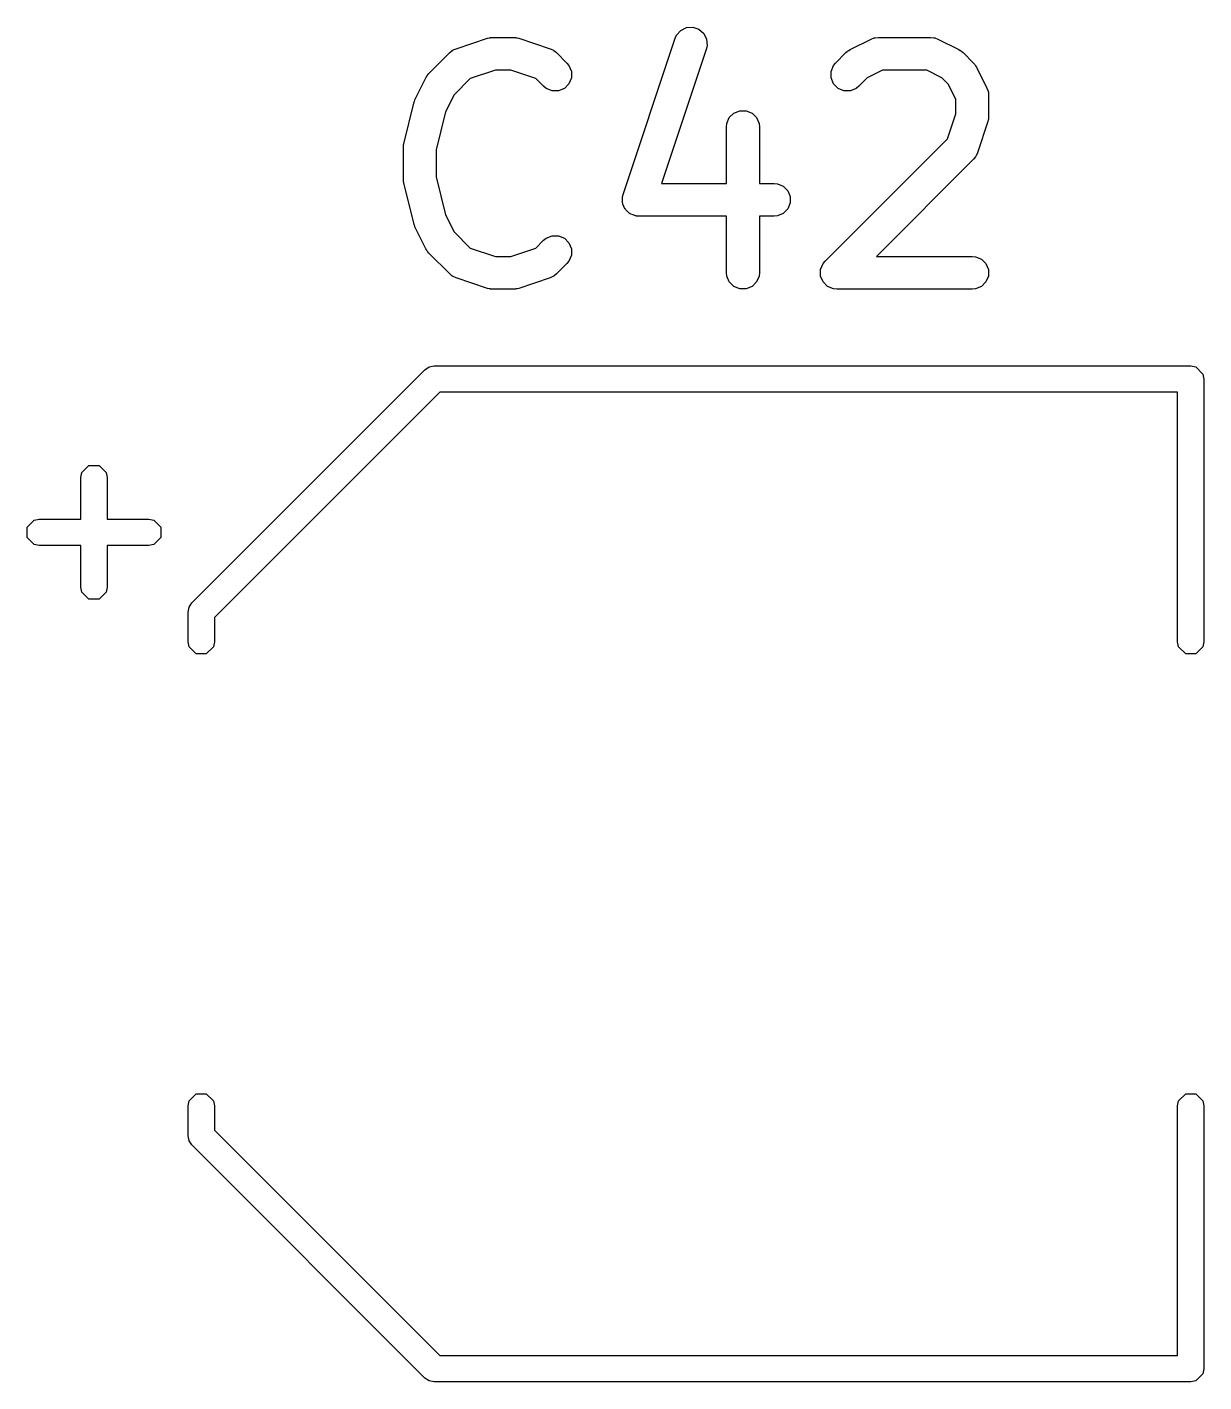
# Model space of a CAD drawing. Extents: x 2.05 to 8.87, y -5.84 to -2.88.
# Drawn here: x 4.7266 to 4.9382, y -4.752 to -4.5084 of the extents above; entities that cross this region are included whole.
import ezdxf

# ---------------------------------------------------------------- set-up
doc = ezdxf.new("R2010")
doc.units = 0
doc.header["$MEASUREMENT"] = 0
doc.layers.add('BLACK', color=7, linetype='CONTINUOUS')

msp = doc.modelspace()

# ---------------------------------------------------------------- linework, layer by layer
at = {"layer": 'BLACK', "linetype": 'CONTINUOUS'}
for p, q in [((4.8441, -4.50897), (4.84513, -4.50846)), ((4.84513, -4.50846), (4.84628, -4.50838)), ((4.84628, -4.50838), (4.84738, -4.50874)), ((4.84738, -4.50874), (4.84825, -4.5095)), ((4.80373, -4.51226), (4.80936, -4.51038)), ((4.80936, -4.51038), (4.80964, -4.51032)), ((4.80964, -4.51032), (4.80972, -4.51029)), ((4.80972, -4.51029), (4.80982, -4.51028)), ((4.80982, -4.51028), (4.80992, -4.51025)), ((4.80992, -4.51025), (4.81, -4.51026)), ((4.81, -4.51026), (4.81029, -4.51023)), ((4.81029, -4.51023), (4.81404, -4.51023)), ((4.81404, -4.51023), (4.81433, -4.51026)), ((4.81433, -4.51026), (4.81441, -4.51025)), ((4.81441, -4.51025), (4.81451, -4.51028)), ((4.81451, -4.51028), (4.81462, -4.51029)), ((4.81462, -4.51029), (4.81469, -4.51032)), ((4.81469, -4.51032), (4.81498, -4.51038)), ((4.81498, -4.51038), (4.8206, -4.51226)), ((4.83374, -4.53849), (4.84311, -4.51037)), ((4.84311, -4.51037), (4.84335, -4.50984)), ((4.84335, -4.50984), (4.8441, -4.50897)), ((4.84825, -4.5095), (4.84876, -4.51053)), ((4.84876, -4.51053), (4.84884, -4.51168)), ((4.87459, -4.51242), (4.87834, -4.51054)), ((4.87834, -4.51054), (4.87888, -4.51033)), ((4.87888, -4.51033), (4.87898, -4.51033)), ((4.87898, -4.51033), (4.87908, -4.51029)), ((4.87908, -4.51029), (4.87966, -4.51023)), ((4.87966, -4.51023), (4.88903, -4.51023)), ((4.88903, -4.51023), (4.88961, -4.51029)), ((4.88961, -4.51029), (4.88971, -4.51033)), ((4.88971, -4.51033), (4.88981, -4.51033)), ((4.88981, -4.51033), (4.89035, -4.51054)), ((4.89035, -4.51054), (4.8941, -4.51242)), ((4.79883, -4.51672), (4.80258, -4.51297)), ((4.80258, -4.51297), (4.80303, -4.5126)), ((4.80303, -4.5126), (4.80313, -4.51256)), ((4.80313, -4.51256), (4.80321, -4.51249)), ((4.80321, -4.51249), (4.80373, -4.51226)), ((4.8206, -4.51226), (4.82113, -4.51249)), ((4.82113, -4.51249), (4.82121, -4.51256)), ((4.82121, -4.51256), (4.82131, -4.5126)), ((4.82131, -4.5126), (4.82175, -4.51297)), ((4.82175, -4.51297), (4.82363, -4.51484)), ((4.84871, -4.51224), (4.84064, -4.53648)), ((4.84884, -4.51168), (4.84871, -4.51224)), ((4.87195, -4.51484), (4.87382, -4.51297)), ((4.87382, -4.51297), (4.87405, -4.51278)), ((4.87405, -4.51278), (4.8741, -4.51272)), ((4.8741, -4.51272), (4.87419, -4.51267)), ((4.87419, -4.51267), (4.87427, -4.5126)), ((4.87427, -4.5126), (4.87434, -4.51257)), ((4.87434, -4.51257), (4.87459, -4.51242)), ((4.8941, -4.51242), (4.89435, -4.51257)), ((4.89435, -4.51257), (4.89442, -4.5126)), ((4.89442, -4.5126), (4.8945, -4.51267)), ((4.8945, -4.51267), (4.89459, -4.51272)), ((4.89459, -4.51272), (4.89464, -4.51278)), ((4.89464, -4.51278), (4.89487, -4.51297)), ((4.89487, -4.51297), (4.89674, -4.51484)), ((4.81077, -4.51613), (4.80626, -4.51764)), ((4.81356, -4.51613), (4.81077, -4.51613)), ((4.81807, -4.51764), (4.81356, -4.51613)), ((4.82363, -4.51484), (4.824, -4.51529)), ((4.824, -4.51529), (4.82444, -4.51636)), ((4.87114, -4.51636), (4.87158, -4.51529)), ((4.87158, -4.51529), (4.87195, -4.51484)), ((4.88036, -4.51613), (4.87766, -4.51748)), ((4.88834, -4.51613), (4.88036, -4.51613)), ((4.89103, -4.51748), (4.88834, -4.51613)), ((4.89674, -4.51484), (4.89693, -4.51507)), ((4.89693, -4.51507), (4.89699, -4.51512)), ((4.89699, -4.51512), (4.89705, -4.51521)), ((4.89705, -4.51521), (4.89711, -4.51529)), ((4.89711, -4.51529), (4.89714, -4.51536)), ((4.89714, -4.51536), (4.8973, -4.51561)), ((4.8973, -4.51561), (4.89917, -4.51936)), ((4.7964, -4.52124), (4.79828, -4.51749)), ((4.79828, -4.51749), (4.79843, -4.51724)), ((4.79843, -4.51724), (4.79846, -4.51717)), ((4.79846, -4.51717), (4.79853, -4.51708)), ((4.79853, -4.51708), (4.79859, -4.517)), ((4.79859, -4.517), (4.79864, -4.51694)), ((4.79864, -4.51694), (4.79883, -4.51672)), ((4.80626, -4.51764), (4.80335, -4.52056)), ((4.81945, -4.51902), (4.81807, -4.51764)), ((4.824, -4.51857), (4.82318, -4.51939)), ((4.82444, -4.51751), (4.824, -4.51857)), ((4.82444, -4.51636), (4.82444, -4.51751)), ((4.87114, -4.51751), (4.87114, -4.51636)), ((4.87158, -4.51857), (4.87114, -4.51751)), ((4.87239, -4.51939), (4.87158, -4.51857)), ((4.87766, -4.51748), (4.87612, -4.51902)), ((4.89223, -4.51868), (4.89103, -4.51748)), ((4.80335, -4.52056), (4.80183, -4.52359)), ((4.8199, -4.51939), (4.81945, -4.51902)), ((4.82096, -4.51983), (4.8199, -4.51939)), ((4.82212, -4.51983), (4.82096, -4.51983)), ((4.82318, -4.51939), (4.82212, -4.51983)), ((4.87346, -4.51983), (4.87239, -4.51939)), ((4.87461, -4.51983), (4.87346, -4.51983)), ((4.87567, -4.51939), (4.87461, -4.51983)), ((4.87612, -4.51902), (4.87567, -4.51939)), ((4.89358, -4.52138), (4.89223, -4.51868)), ((4.89917, -4.51936), (4.89938, -4.5199)), ((4.89938, -4.5199), (4.89939, -4.52001)), ((4.89939, -4.52001), (4.89943, -4.5201)), ((4.89943, -4.5201), (4.89948, -4.52068)), ((4.89948, -4.52068), (4.89948, -4.52443)), ((4.7943, -4.52934), (4.79618, -4.52184)), ((4.79618, -4.52184), (4.79619, -4.5218)), ((4.79619, -4.5218), (4.7962, -4.52178)), ((4.7962, -4.52178), (4.79629, -4.52154)), ((4.79629, -4.52154), (4.79637, -4.52129)), ((4.79637, -4.52129), (4.79639, -4.52128)), ((4.79639, -4.52128), (4.7964, -4.52124)), ((4.85365, -4.52385), (4.85471, -4.52341)), ((4.85471, -4.52341), (4.85586, -4.52341)), ((4.85586, -4.52341), (4.85693, -4.52385)), ((4.89358, -4.52395), (4.89358, -4.52138)), ((4.80183, -4.52359), (4.80012, -4.53042)), ((4.85233, -4.52631), (4.85239, -4.52573)), ((4.85239, -4.52573), (4.85283, -4.52466)), ((4.85283, -4.52466), (4.85365, -4.52385)), ((4.85693, -4.52385), (4.85774, -4.52466)), ((4.85774, -4.52466), (4.85818, -4.52573)), ((4.85818, -4.52573), (4.85824, -4.52631)), ((4.89208, -4.52846), (4.89358, -4.52395)), ((4.89933, -4.52536), (4.89746, -4.53099)), ((4.8994, -4.52508), (4.89933, -4.52536)), ((4.89943, -4.52501), (4.8994, -4.52508)), ((4.89944, -4.5249), (4.89943, -4.52501)), ((4.89946, -4.5248), (4.89944, -4.5249)), ((4.89948, -4.52443), (4.89946, -4.52472)), ((4.89946, -4.52472), (4.89946, -4.5248)), ((4.85233, -4.53648), (4.85233, -4.52631)), ((4.85824, -4.52631), (4.85824, -4.53648)), ((4.79422, -4.52991), (4.79425, -4.5297)), ((4.79423, -4.52995), (4.79422, -4.52991)), ((4.79422, -4.53005), (4.79423, -4.52995)), ((4.79422, -4.53568), (4.79422, -4.53005)), ((4.79425, -4.5297), (4.79427, -4.52948)), ((4.79427, -4.52948), (4.79429, -4.52944)), ((4.79429, -4.52944), (4.7943, -4.52934)), ((4.80012, -4.53042), (4.80012, -4.53532)), ((4.87007, -4.55046), (4.89208, -4.52846)), ((4.89674, -4.53214), (4.87929, -4.5496)), ((4.89711, -4.5317), (4.89674, -4.53214)), ((4.89715, -4.5316), (4.89711, -4.5317)), ((4.89722, -4.53152), (4.89715, -4.5316)), ((4.89746, -4.53099), (4.89722, -4.53152)), ((4.80012, -4.53532), (4.80183, -4.54215)), ((4.79423, -4.53578), (4.79422, -4.53568)), ((4.79422, -4.53582), (4.79423, -4.53578)), ((4.79425, -4.53604), (4.79422, -4.53582)), ((4.79427, -4.53626), (4.79425, -4.53604)), ((4.79429, -4.5363), (4.79427, -4.53626)), ((4.7943, -4.5364), (4.79429, -4.5363)), ((4.79618, -4.54389), (4.7943, -4.5364)), ((4.84064, -4.53648), (4.85233, -4.53648)), ((4.85824, -4.53648), (4.86091, -4.53648)), ((4.86091, -4.53648), (4.86149, -4.53653)), ((4.86149, -4.53653), (4.86255, -4.53697)), ((4.86255, -4.53697), (4.86337, -4.53779)), ((4.86337, -4.53779), (4.86381, -4.53885)), ((4.83361, -4.53906), (4.83364, -4.53891)), ((4.83364, -4.53953), (4.83361, -4.53906)), ((4.83364, -4.53885), (4.83367, -4.53878)), ((4.83364, -4.53891), (4.83364, -4.53885)), ((4.83364, -4.54), (4.83364, -4.53953)), ((4.83368, -4.5401), (4.83364, -4.54)), ((4.83367, -4.53878), (4.83374, -4.53849)), ((4.83369, -4.54021), (4.83368, -4.5401)), ((4.8339, -4.54063), (4.83369, -4.54021)), ((4.86381, -4.54), (4.86337, -4.54107)), ((4.86381, -4.53885), (4.86381, -4.54)), ((4.80183, -4.54215), (4.80335, -4.54518)), ((4.83408, -4.54107), (4.8339, -4.54063)), ((4.83416, -4.54114), (4.83408, -4.54107)), ((4.83421, -4.54124), (4.83416, -4.54114)), ((4.83456, -4.54155), (4.83421, -4.54124)), ((4.8349, -4.54188), (4.83456, -4.54155)), ((4.835, -4.54192), (4.8349, -4.54188)), ((4.83508, -4.54199), (4.835, -4.54192)), ((4.83553, -4.54214), (4.83508, -4.54199)), ((4.83596, -4.54232), (4.83553, -4.54214)), ((4.83611, -4.54234), (4.83596, -4.54232)), ((4.83617, -4.54236), (4.83611, -4.54234)), ((4.83625, -4.54235), (4.83617, -4.54236)), ((4.83654, -4.54238), (4.83625, -4.54235)), ((4.85233, -4.54238), (4.83654, -4.54238)), ((4.85233, -4.55255), (4.85233, -4.54238)), ((4.86091, -4.54238), (4.85824, -4.54238)), ((4.85824, -4.54238), (4.85824, -4.55255)), ((4.86149, -4.54232), (4.86091, -4.54238)), ((4.86255, -4.54188), (4.86149, -4.54232)), ((4.86337, -4.54107), (4.86255, -4.54188)), ((4.79619, -4.54394), (4.79618, -4.54389)), ((4.7962, -4.54396), (4.79619, -4.54394)), ((4.79629, -4.5442), (4.7962, -4.54396)), ((4.79637, -4.54444), (4.79629, -4.5442)), ((4.79639, -4.54446), (4.79637, -4.54444)), ((4.7964, -4.5445), (4.79639, -4.54446)), ((4.79828, -4.54825), (4.7964, -4.5445)), ((4.80335, -4.54518), (4.80626, -4.5481)), ((4.81807, -4.5481), (4.81945, -4.54671)), ((4.81945, -4.54671), (4.8199, -4.54635)), ((4.8199, -4.54635), (4.82096, -4.54591)), ((4.82096, -4.54591), (4.82212, -4.54591)), ((4.82212, -4.54591), (4.82318, -4.54635)), ((4.82318, -4.54635), (4.824, -4.54716)), ((4.824, -4.54716), (4.82444, -4.54823)), ((4.79843, -4.5485), (4.79828, -4.54825)), ((4.79846, -4.54857), (4.79843, -4.5485)), ((4.79853, -4.54865), (4.79846, -4.54857)), ((4.79859, -4.54874), (4.79853, -4.54865)), ((4.79864, -4.54879), (4.79859, -4.54874)), ((4.79883, -4.54902), (4.79864, -4.54879)), ((4.80258, -4.55277), (4.79883, -4.54902)), ((4.80626, -4.5481), (4.81077, -4.5496)), ((4.81077, -4.5496), (4.81356, -4.5496)), ((4.81356, -4.5496), (4.81807, -4.5481)), ((4.82444, -4.54938), (4.824, -4.55044)), ((4.82444, -4.54823), (4.82444, -4.54938)), ((4.87929, -4.5496), (4.89653, -4.5496)), ((4.89653, -4.5496), (4.89711, -4.54966)), ((4.89711, -4.54966), (4.89817, -4.5501)), ((4.89817, -4.5501), (4.89899, -4.55091)), ((4.82363, -4.55089), (4.82175, -4.55277)), ((4.824, -4.55044), (4.82363, -4.55089)), ((4.85239, -4.55313), (4.85233, -4.55255)), ((4.85824, -4.55255), (4.85818, -4.55313)), ((4.86926, -4.55198), (4.8697, -4.55091)), ((4.86926, -4.55313), (4.86926, -4.55198)), ((4.8697, -4.55091), (4.87007, -4.55046)), ((4.89899, -4.55091), (4.89943, -4.55198)), ((4.89943, -4.55198), (4.89943, -4.55313)), ((4.80303, -4.55313), (4.80258, -4.55277)), ((4.80313, -4.55317), (4.80303, -4.55313)), ((4.80321, -4.55324), (4.80313, -4.55317)), ((4.80373, -4.55348), (4.80321, -4.55324)), ((4.80936, -4.55535), (4.80373, -4.55348)), ((4.8206, -4.55348), (4.81498, -4.55535)), ((4.82113, -4.55324), (4.8206, -4.55348)), ((4.82121, -4.55317), (4.82113, -4.55324)), ((4.82131, -4.55313), (4.82121, -4.55317)), ((4.82175, -4.55277), (4.82131, -4.55313)), ((4.85283, -4.55419), (4.85239, -4.55313)), ((4.85365, -4.55501), (4.85283, -4.55419)), ((4.85471, -4.55545), (4.85365, -4.55501)), ((4.85693, -4.55501), (4.85586, -4.55545)), ((4.85774, -4.55419), (4.85693, -4.55501)), ((4.85818, -4.55313), (4.85774, -4.55419)), ((4.8697, -4.55419), (4.86926, -4.55313)), ((4.87052, -4.55501), (4.8697, -4.55419)), ((4.87158, -4.55545), (4.87052, -4.55501)), ((4.89817, -4.55501), (4.89711, -4.55545)), ((4.89899, -4.55419), (4.89817, -4.55501)), ((4.89943, -4.55313), (4.89899, -4.55419)), ((4.80964, -4.55542), (4.80936, -4.55535)), ((4.80972, -4.55545), (4.80964, -4.55542)), ((4.80982, -4.55546), (4.80972, -4.55545)), ((4.80992, -4.55548), (4.80982, -4.55546)), ((4.81, -4.55548), (4.80992, -4.55548)), ((4.81029, -4.5555), (4.81, -4.55548)), ((4.81404, -4.5555), (4.81029, -4.5555)), ((4.81433, -4.55548), (4.81404, -4.5555)), ((4.81441, -4.55548), (4.81433, -4.55548)), ((4.81451, -4.55546), (4.81441, -4.55548)), ((4.81462, -4.55545), (4.81451, -4.55546)), ((4.81469, -4.55542), (4.81462, -4.55545)), ((4.81498, -4.55535), (4.81469, -4.55542)), ((4.85586, -4.55545), (4.85471, -4.55545)), ((4.87216, -4.5555), (4.87158, -4.55545)), ((4.89653, -4.5555), (4.87216, -4.5555)), ((4.89711, -4.55545), (4.89653, -4.5555)), ((4.79811, -4.56998), (4.79888, -4.56947)), ((4.79888, -4.56947), (4.79978, -4.56929)), ((4.79978, -4.56929), (4.93583, -4.56929)), ((4.93583, -4.56929), (4.93673, -4.56947)), ((4.93673, -4.56947), (4.93801, -4.57075)), ((4.7562, -4.61189), (4.79811, -4.56998)), ((4.93801, -4.57075), (4.93819, -4.57165)), ((4.93819, -4.57165), (4.93819, -4.6189)), ((4.80076, -4.57402), (4.76024, -4.61454)), ((4.93346, -4.57402), (4.80076, -4.57402)), ((4.93346, -4.6189), (4.93346, -4.57402)), ((4.73622, -4.58937), (4.7364, -4.58847)), ((4.7364, -4.58847), (4.73768, -4.58719)), ((4.73768, -4.58719), (4.73949, -4.58719)), ((4.73949, -4.58719), (4.74077, -4.58847)), ((4.74077, -4.58847), (4.74094, -4.58937)), ((4.73622, -4.59685), (4.73622, -4.58937)), ((4.74094, -4.58937), (4.74094, -4.59685)), ((4.72656, -4.59831), (4.72784, -4.59703)), ((4.72656, -4.60012), (4.72656, -4.59831)), ((4.72784, -4.59703), (4.72874, -4.59685)), ((4.72874, -4.59685), (4.73622, -4.59685)), ((4.74094, -4.59685), (4.74843, -4.59685)), ((4.74843, -4.59685), (4.74933, -4.59703)), ((4.74933, -4.59703), (4.75061, -4.59831)), ((4.75061, -4.59831), (4.75061, -4.60012)), ((4.72784, -4.6014), (4.72656, -4.60012)), ((4.72874, -4.60157), (4.72784, -4.6014)), ((4.74933, -4.6014), (4.74843, -4.60157)), ((4.75061, -4.60012), (4.74933, -4.6014)), ((4.73622, -4.60157), (4.72874, -4.60157)), ((4.73622, -4.60906), (4.73622, -4.60157)), ((4.74843, -4.60157), (4.74094, -4.60157)), ((4.74094, -4.60157), (4.74094, -4.60906)), ((4.7364, -4.60996), (4.73622, -4.60906)), ((4.73768, -4.61124), (4.7364, -4.60996)), ((4.74077, -4.60996), (4.73949, -4.61124)), ((4.74094, -4.60906), (4.74077, -4.60996)), ((4.73949, -4.61124), (4.73768, -4.61124)), ((4.75551, -4.61356), (4.75569, -4.61266)), ((4.75551, -4.6189), (4.75551, -4.61356)), ((4.75569, -4.61266), (4.7562, -4.61189)), ((4.76024, -4.61454), (4.76024, -4.6189)), ((4.75569, -4.6198), (4.75551, -4.6189)), ((4.75697, -4.62108), (4.75569, -4.6198)), ((4.76006, -4.6198), (4.75878, -4.62108)), ((4.76024, -4.6189), (4.76006, -4.6198)), ((4.93364, -4.6198), (4.93346, -4.6189)), ((4.93492, -4.62108), (4.93364, -4.6198)), ((4.93801, -4.6198), (4.93673, -4.62108)), ((4.93819, -4.6189), (4.93801, -4.6198)), ((4.75878, -4.62108), (4.75697, -4.62108)), ((4.93673, -4.62108), (4.93492, -4.62108)), ((4.75569, -4.70146), (4.75697, -4.70018)), ((4.75697, -4.70018), (4.75878, -4.70018)), ((4.75878, -4.70018), (4.76006, -4.70146)), ((4.93364, -4.70146), (4.93492, -4.70018)), ((4.93492, -4.70018), (4.93673, -4.70018)), ((4.93673, -4.70018), (4.93801, -4.70146)), ((4.75551, -4.70236), (4.75569, -4.70146)), ((4.75551, -4.7077), (4.75551, -4.70236)), ((4.76006, -4.70146), (4.76024, -4.70236)), ((4.76024, -4.70236), (4.76024, -4.70672)), ((4.93346, -4.70236), (4.93364, -4.70146)), ((4.93346, -4.74724), (4.93346, -4.70236)), ((4.93801, -4.70146), (4.93819, -4.70236)), ((4.93819, -4.70236), (4.93819, -4.74961)), ((4.75569, -4.7086), (4.75551, -4.7077)), ((4.7562, -4.70937), (4.75569, -4.7086)), ((4.76024, -4.70672), (4.80076, -4.74724)), ((4.79811, -4.75128), (4.7562, -4.70937)), ((4.80076, -4.74724), (4.93346, -4.74724)), ((4.93819, -4.74961), (4.93801, -4.75051)), ((4.79888, -4.75179), (4.79811, -4.75128)), ((4.79978, -4.75197), (4.79888, -4.75179)), ((4.93583, -4.75197), (4.79978, -4.75197)), ((4.93673, -4.75179), (4.93583, -4.75197)), ((4.93801, -4.75051), (4.93673, -4.75179))]:
    msp.add_line(p, q, dxfattribs=at)

doc.saveas('drawing.dxf')
